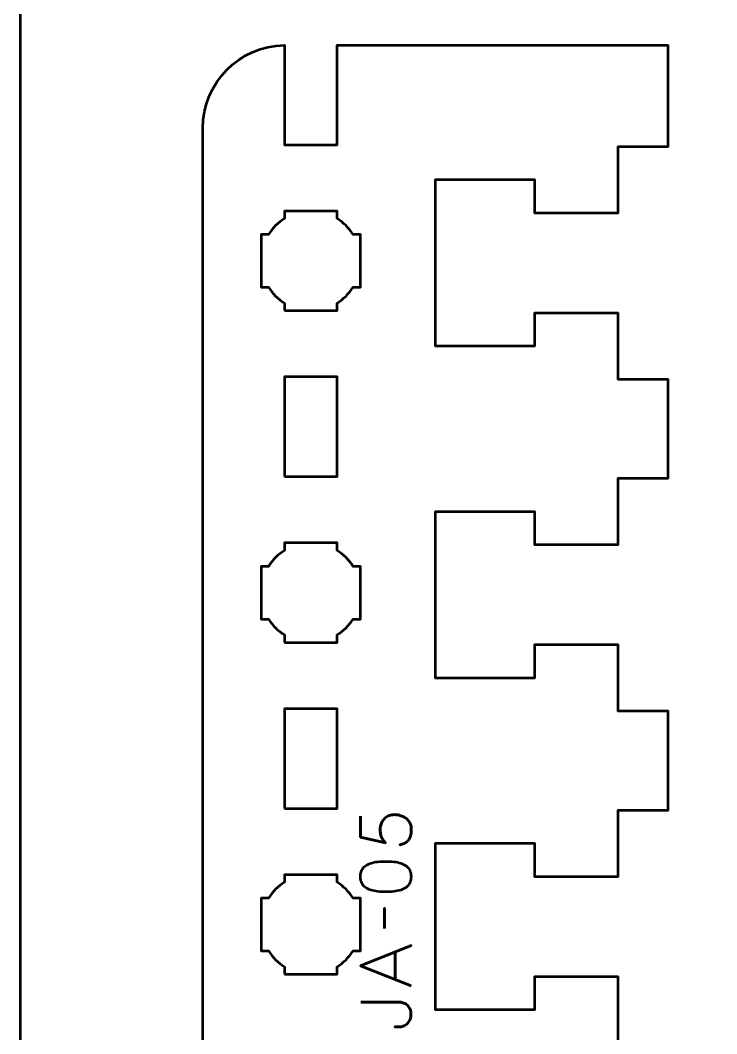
# Model space of a CAD drawing. Header units: centimetres. Extents: x -21 to 0, y -29.7 to 0.
# Drawn here: x -21 to -16.8, y -23.81 to -17.7 of the extents above; entities that cross this region are included whole.
import ezdxf

# ---------------------------------------------------------------- set-up
doc = ezdxf.new("R2010")
doc.units = ezdxf.units.CM
doc.header["$MEASUREMENT"] = 0
doc.layers.add('Layer 1', color=7, linetype='Continuous')

msp = doc.modelspace()

# ---------------------------------------------------------------- linework, layer by layer
at = {"layer": 'Layer 1', "color": 1, "lineweight": 53}
msp.add_open_spline([(-21.00003, -29.19995), (-21.00003, -29.19995), (-21.00003, -3.49992), (-21.00003, -3.49992), (-21.00003, -3.49992), (-21.00003, -3.41709), (-20.93286, -3.34992), (-20.85003, -3.34992), (-20.85003, -3.34992), (-20.7672, -3.34992), (-20.70003, -3.28275), (-20.70003, -3.19992), (-20.70003, -3.19992), (-20.70003, -3.11709), (-20.7672, -3.04992), (-20.85003, -3.04992), (-20.85003, -3.04992), (-20.93286, -3.04992), (-21.00003, -2.98275), (-21.00003, -2.89992), (-21.00003, -2.89992), (-21.00003, -2.81709), (-20.93286, -2.74992), (-20.85003, -2.74992), (-20.85003, -2.74992), (-20.7672, -2.74992), (-20.70003, -2.68275), (-20.70003, -2.59992), (-20.70003, -2.59992), (-20.70003, -2.51709), (-20.7672, -2.44992), (-20.85003, -2.44992), (-20.85003, -2.44992), (-20.93286, -2.44992), (-21.00003, -2.38275), (-21.00003, -2.29992), (-21.00003, -2.29992), (-21.00003, -2.21709), (-20.93286, -2.14992), (-20.85003, -2.14992), (-20.85003, -2.14992), (-20.7672, -2.14992), (-20.70003, -2.08275), (-20.70003, -1.99992), (-20.70003, -1.99992), (-20.70003, -1.91709), (-20.7672, -1.84992), (-20.85003, -1.84992), (-20.85003, -1.84992), (-20.93286, -1.84992), (-21.00003, -1.78275), (-21.00003, -1.69992), (-21.00003, -1.69992), (-21.00003, -1.61709), (-20.93286, -1.54992), (-20.85003, -1.54992), (-20.85003, -1.54992), (-20.7672, -1.54992), (-20.70003, -1.48275), (-20.70003, -1.39992), (-20.70003, -1.39992), (-20.70003, -1.31709), (-20.7672, -1.24992), (-20.85003, -1.24992), (-20.85003, -1.24992), (-20.93286, -1.24992), (-21.00003, -1.18275), (-21.00003, -1.09992), (-21.00003, -1.09992), (-21.00003, -1.09992), (-21.00003, -0.49992), (-21.00003, -0.49992), (-21.00003, -0.49992), (-21.00003, -0.22295), (-20.77694, 0.00004), (-20.49994, 0.00004), (-20.49994, 0.00004), (-20.49994, 0.00004), (-0.50008, 0.00004), (-0.50008, 0.00004), (-0.50008, 0.00004), (-0.22294, 0.00004), (0.00002, -0.22295), (0.00002, -0.49992), (0.00002, -0.49992), (0.00002, -0.49992), (0.00002, -29.19995), (0.00002, -29.19995), (0.00002, -29.19995), (0.00002, -29.47695), (-0.22294, -29.70004), (-0.50008, -29.70004), (-0.50008, -29.70004), (-0.50008, -29.70004), (-20.49994, -29.70004), (-20.49994, -29.70004), (-20.49994, -29.70004), (-20.77694, -29.70004), (-21.00003, -29.47695), (-21.00003, -29.19995)], degree=3, knots=[0, 0, 0, 0, 0.04, 0.04, 0.04, 0.04, 0.08, 0.08, 0.08, 0.08, 0.12, 0.12, 0.12, 0.12, 0.16, 0.16, 0.16, 0.16, 0.2, 0.2, 0.2, 0.2, 0.24, 0.24, 0.24, 0.24, 0.28, 0.28, 0.28, 0.28, 0.32, 0.32, 0.32, 0.32, 0.36, 0.36, 0.36, 0.36, 0.4, 0.4, 0.4, 0.4, 0.44, 0.44, 0.44, 0.44, 0.48, 0.48, 0.48, 0.48, 0.52, 0.52, 0.52, 0.52, 0.56, 0.56, 0.56, 0.56, 0.6, 0.6, 0.6, 0.6, 0.64, 0.64, 0.64, 0.64, 0.68, 0.68, 0.68, 0.68, 0.72, 0.72, 0.72, 0.72, 0.76, 0.76, 0.76, 0.76, 0.8, 0.8, 0.8, 0.8, 0.84, 0.84, 0.84, 0.84, 0.88, 0.88, 0.88, 0.88, 0.92, 0.92, 0.92, 0.92, 0.96, 0.96, 0.96, 0.96, 1, 1, 1, 1], dxfattribs=at)
at = {"layer": 'Layer 1', "lineweight": 53}
for points, knots in [([(-19.89999, -18.35004), (-19.89999, -18.07688), (-19.68079, -17.85482), (-19.40874, -17.85015), (-19.40874, -17.85015), (-19.40874, -17.85015), (-19.40874, -18.45004), (-19.40874, -18.45004), (-19.40874, -18.45004), (-19.40874, -18.45004), (-19.09124, -18.45004), (-19.09124, -18.45004), (-19.09124, -18.45004), (-19.09124, -18.45004), (-19.09124, -17.85004), (-19.09124, -17.85004), (-19.09124, -17.85004), (-19.09124, -17.85004), (-17.39998, -17.85004), (-17.39998, -17.85004), (-17.39998, -17.85004), (-17.39998, -17.85004), (-17.39999, -17.85004), (-17.39999, -17.85004), (-17.39999, -17.85004), (-17.39999, -17.85004), (-17.09999, -17.85004), (-17.09999, -17.85004), (-17.09999, -17.85004), (-17.09999, -17.85004), (-17.09999, -18.46254), (-17.09999, -18.46254), (-17.09999, -18.46254), (-17.09999, -18.46254), (-17.39999, -18.46254), (-17.39999, -18.46254), (-17.39999, -18.46254), (-17.39999, -18.46254), (-17.39998, -18.86254), (-17.39998, -18.86254), (-17.39998, -18.86254), (-17.39998, -18.86254), (-17.89999, -18.86254), (-17.89999, -18.86254), (-17.89999, -18.86254), (-17.89999, -18.86254), (-17.9, -18.66254), (-17.9, -18.66254), (-17.9, -18.66254), (-17.9, -18.66254), (-18.49999, -18.66254), (-18.49999, -18.66254), (-18.49999, -18.66254), (-18.49999, -19.04587), (-18.49999, -19.27921), (-18.49999, -19.66254), (-18.49999, -19.66254), (-18.49999, -19.66254), (-17.9, -19.66254), (-17.9, -19.66254), (-17.9, -19.66254), (-17.9, -19.66254), (-17.89999, -19.46254), (-17.89999, -19.46254), (-17.89999, -19.46254), (-17.89999, -19.46254), (-17.39999, -19.46254), (-17.39999, -19.46254), (-17.39999, -19.46254), (-17.39999, -19.46254), (-17.39999, -19.86254), (-17.39999, -19.86254), (-17.39999, -19.86254), (-17.39999, -19.86254), (-17.09999, -19.86254), (-17.09999, -19.86254), (-17.09999, -19.86254), (-17.09999, -19.86254), (-17.09999, -20.46254), (-17.09999, -20.46254), (-17.09999, -20.46254), (-17.09999, -20.46254), (-17.39999, -20.46254), (-17.39999, -20.46254), (-17.39999, -20.46254), (-17.39999, -20.46254), (-17.39998, -20.86254), (-17.39998, -20.86254), (-17.39998, -20.86254), (-17.39998, -20.86254), (-17.89999, -20.86254), (-17.89999, -20.86254), (-17.89999, -20.86254), (-17.89999, -20.86254), (-17.9, -20.66254), (-17.9, -20.66254), (-17.9, -20.66254), (-17.9, -20.66254), (-18.49999, -20.66254), (-18.49999, -20.66254), (-18.49999, -20.66254), (-18.49999, -21.04587), (-18.49999, -21.27921), (-18.49999, -21.66254), (-18.49999, -21.66254), (-18.49999, -21.66254), (-17.9, -21.66254), (-17.9, -21.66254), (-17.9, -21.66254), (-17.9, -21.66254), (-17.89999, -21.46254), (-17.89999, -21.46254), (-17.89999, -21.46254), (-17.89999, -21.46254), (-17.39999, -21.46254), (-17.39999, -21.46254), (-17.39999, -21.46254), (-17.39999, -21.46254), (-17.39999, -21.86254), (-17.39999, -21.86254), (-17.39999, -21.86254), (-17.39999, -21.86254), (-17.09999, -21.86254), (-17.09999, -21.86254), (-17.09999, -21.86254), (-17.09999, -21.86254), (-17.09999, -22.46254), (-17.09999, -22.46254), (-17.09999, -22.46254), (-17.09999, -22.46254), (-17.39999, -22.46254), (-17.39999, -22.46254), (-17.39999, -22.46254), (-17.39999, -22.46254), (-17.39999, -22.86254), (-17.39999, -22.86254), (-17.39999, -22.86254), (-17.39999, -22.86254), (-17.89999, -22.86254), (-17.89999, -22.86254), (-17.89999, -22.86254), (-17.89999, -22.86254), (-17.9, -22.66254), (-17.9, -22.66254), (-17.9, -22.66254), (-17.9, -22.66254), (-18.49999, -22.66254), (-18.49999, -22.66254), (-18.49999, -22.66254), (-18.49999, -23.04587), (-18.49999, -23.27921), (-18.49999, -23.66254), (-18.49999, -23.66254), (-18.49999, -23.66254), (-17.9, -23.66254), (-17.9, -23.66254), (-17.9, -23.66254), (-17.9, -23.66254), (-17.89999, -23.46254), (-17.89999, -23.46254), (-17.89999, -23.46254), (-17.89999, -23.46254), (-17.39998, -23.46254), (-17.39998, -23.46254), (-17.39998, -23.46254), (-17.39998, -23.46254), (-17.39999, -23.86254), (-17.39999, -23.86254), (-17.39999, -23.86254), (-17.39999, -23.86254), (-17.09999, -23.86254), (-17.09999, -23.86254), (-17.09999, -23.86254), (-17.09999, -23.86254), (-17.09999, -24.46254), (-17.09999, -24.46254), (-17.09999, -24.46254), (-17.09999, -24.46254), (-17.39999, -24.46254), (-17.39999, -24.46254), (-17.39999, -24.46254), (-17.39999, -24.46254), (-17.39999, -24.86254), (-17.39999, -24.86254), (-17.39999, -24.86254), (-17.39999, -24.86254), (-17.89999, -24.86254), (-17.89999, -24.86254), (-17.89999, -24.86254), (-17.89999, -24.86254), (-17.9, -24.66254), (-17.9, -24.66254), (-17.9, -24.66254), (-17.9, -24.66254), (-18.49999, -24.66254), (-18.49999, -24.66254), (-18.49999, -24.66254), (-18.49999, -25.04587), (-18.49999, -25.27921), (-18.49999, -25.66254), (-18.49999, -25.66254), (-18.49999, -25.66254), (-17.9, -25.66254), (-17.9, -25.66254), (-17.9, -25.66254), (-17.9, -25.66254), (-17.89999, -25.46254), (-17.89999, -25.46254), (-17.89999, -25.46254), (-17.89999, -25.46254), (-17.39998, -25.46254), (-17.39998, -25.46254), (-17.39998, -25.46254), (-17.39998, -25.46254), (-17.39999, -25.86254), (-17.39999, -25.86254), (-17.39999, -25.86254), (-17.39999, -25.86254), (-17.09999, -25.86254), (-17.09999, -25.86254), (-17.09999, -25.86254), (-17.09999, -25.86254), (-17.09999, -26.46254), (-17.09999, -26.46254), (-17.09999, -26.46254), (-17.09999, -26.46254), (-17.39999, -26.46254), (-17.39999, -26.46254), (-17.39999, -26.46254), (-17.39999, -26.46254), (-17.39999, -26.86254), (-17.39999, -26.86254), (-17.39999, -26.86254), (-17.39999, -26.86254), (-17.89999, -26.86254), (-17.89999, -26.86254), (-17.89999, -26.86254), (-17.89999, -26.86254), (-17.9, -26.66254), (-17.9, -26.66254), (-17.9, -26.66254), (-17.9, -26.66254), (-18.49999, -26.66254), (-18.49999, -26.66254), (-18.49999, -26.66254), (-18.49999, -27.04587), (-18.49999, -27.27921), (-18.49999, -27.66254), (-18.49999, -27.66254), (-18.49999, -27.66254), (-17.9, -27.66254), (-17.9, -27.66254), (-17.9, -27.66254), (-17.9, -27.66254), (-17.89999, -27.46254), (-17.89999, -27.46254), (-17.89999, -27.46254), (-17.89999, -27.46254), (-17.39998, -27.46254), (-17.39998, -27.46254), (-17.39998, -27.46254), (-17.39998, -27.46254), (-17.39999, -27.86254), (-17.39999, -27.86254), (-17.39999, -27.86254), (-17.39999, -27.86254), (-17.09999, -27.86254), (-17.09999, -27.86254), (-17.09999, -27.86254), (-17.09999, -27.86254), (-17.09999, -28.43754), (-17.09999, -28.43754), (-17.09999, -28.43754), (-17.09999, -28.43754), (-19.09124, -28.44811), (-19.09124, -28.44811), (-19.09124, -28.44811), (-19.09124, -28.44811), (-19.09124, -27.85004), (-19.09124, -27.85004), (-19.09124, -27.85004), (-19.09124, -27.85004), (-19.40874, -27.85004), (-19.40874, -27.85004), (-19.40874, -27.85004), (-19.40874, -27.85004), (-19.40874, -28.44993), (-19.40874, -28.44993), (-19.40874, -28.44993), (-19.68079, -28.44526), (-19.89999, -28.2232), (-19.89999, -27.95004)], [0, 0, 0, 0, 0.0136986, 0.0136986, 0.0136986, 0.0136986, 0.0273973, 0.0273973, 0.0273973, 0.0273973, 0.0410959, 0.0410959, 0.0410959, 0.0410959, 0.0547945, 0.0547945, 0.0547945, 0.0547945, 0.0684932, 0.0684932, 0.0684932, 0.0684932, 0.0821918, 0.0821918, 0.0821918, 0.0821918, 0.0958904, 0.0958904, 0.0958904, 0.0958904, 0.109589, 0.109589, 0.109589, 0.109589, 0.1232877, 0.1232877, 0.1232877, 0.1232877, 0.1369863, 0.1369863, 0.1369863, 0.1369863, 0.1506849, 0.1506849, 0.1506849, 0.1506849, 0.1643836, 0.1643836, 0.1643836, 0.1643836, 0.1780822, 0.1780822, 0.1780822, 0.1780822, 0.1917808, 0.1917808, 0.1917808, 0.1917808, 0.2054795, 0.2054795, 0.2054795, 0.2054795, 0.2191781, 0.2191781, 0.2191781, 0.2191781, 0.2328767, 0.2328767, 0.2328767, 0.2328767, 0.2465753, 0.2465753, 0.2465753, 0.2465753, 0.260274, 0.260274, 0.260274, 0.260274, 0.2739726, 0.2739726, 0.2739726, 0.2739726, 0.2876712, 0.2876712, 0.2876712, 0.2876712, 0.3013699, 0.3013699, 0.3013699, 0.3013699, 0.3150685, 0.3150685, 0.3150685, 0.3150685, 0.3287671, 0.3287671, 0.3287671, 0.3287671, 0.3424658, 0.3424658, 0.3424658, 0.3424658, 0.3561644, 0.3561644, 0.3561644, 0.3561644, 0.369863, 0.369863, 0.369863, 0.369863, 0.3835616, 0.3835616, 0.3835616, 0.3835616, 0.3972603, 0.3972603, 0.3972603, 0.3972603, 0.4109589, 0.4109589, 0.4109589, 0.4109589, 0.4246575, 0.4246575, 0.4246575, 0.4246575, 0.4383562, 0.4383562, 0.4383562, 0.4383562, 0.4520548, 0.4520548, 0.4520548, 0.4520548, 0.4657534, 0.4657534, 0.4657534, 0.4657534, 0.4794521, 0.4794521, 0.4794521, 0.4794521, 0.4931507, 0.4931507, 0.4931507, 0.4931507, 0.5068493, 0.5068493, 0.5068493, 0.5068493, 0.5205479, 0.5205479, 0.5205479, 0.5205479, 0.5342466, 0.5342466, 0.5342466, 0.5342466, 0.5479452, 0.5479452, 0.5479452, 0.5479452, 0.5616438, 0.5616438, 0.5616438, 0.5616438, 0.5753425, 0.5753425, 0.5753425, 0.5753425, 0.5890411, 0.5890411, 0.5890411, 0.5890411, 0.6027397, 0.6027397, 0.6027397, 0.6027397, 0.6164384, 0.6164384, 0.6164384, 0.6164384, 0.630137, 0.630137, 0.630137, 0.630137, 0.6438356, 0.6438356, 0.6438356, 0.6438356, 0.6575342, 0.6575342, 0.6575342, 0.6575342, 0.6712329, 0.6712329, 0.6712329, 0.6712329, 0.6849315, 0.6849315, 0.6849315, 0.6849315, 0.6986301, 0.6986301, 0.6986301, 0.6986301, 0.7123288, 0.7123288, 0.7123288, 0.7123288, 0.7260274, 0.7260274, 0.7260274, 0.7260274, 0.739726, 0.739726, 0.739726, 0.739726, 0.7534247, 0.7534247, 0.7534247, 0.7534247, 0.7671233, 0.7671233, 0.7671233, 0.7671233, 0.7808219, 0.7808219, 0.7808219, 0.7808219, 0.7945205, 0.7945205, 0.7945205, 0.7945205, 0.8082192, 0.8082192, 0.8082192, 0.8082192, 0.8219178, 0.8219178, 0.8219178, 0.8219178, 0.8356164, 0.8356164, 0.8356164, 0.8356164, 0.8493151, 0.8493151, 0.8493151, 0.8493151, 0.8630137, 0.8630137, 0.8630137, 0.8630137, 0.8767123, 0.8767123, 0.8767123, 0.8767123, 0.890411, 0.890411, 0.890411, 0.890411, 0.9041096, 0.9041096, 0.9041096, 0.9041096, 0.9178082, 0.9178082, 0.9178082, 0.9178082, 0.9315068, 0.9315068, 0.9315068, 0.9315068, 0.9452055, 0.9452055, 0.9452055, 0.9452055, 0.9589041, 0.9589041, 0.9589041, 0.9589041, 0.9726027, 0.9726027, 0.9726027, 0.9726027, 0.9863014, 0.9863014, 0.9863014, 0.9863014, 1, 1, 1, 1]), ([(-19.40874, -19.45004), (-19.40874, -19.45004), (-19.40874, -19.4046), (-19.40874, -19.4046), (-19.40874, -19.4046), (-19.4475, -19.38037), (-19.48032, -19.34754), (-19.50455, -19.30879), (-19.50455, -19.30879), (-19.50455, -19.30879), (-19.54999, -19.30879), (-19.54999, -19.30879), (-19.54999, -19.30879), (-19.54999, -19.30879), (-19.54999, -19.15004), (-19.54999, -19.15004), (-19.54999, -19.15004), (-19.54999, -19.15004), (-19.54999, -18.99129), (-19.54999, -18.99129), (-19.54999, -18.99129), (-19.54999, -18.99129), (-19.50455, -18.99129), (-19.50455, -18.99129), (-19.50455, -18.99129), (-19.48032, -18.95254), (-19.4475, -18.91971), (-19.40874, -18.89548), (-19.40874, -18.89548), (-19.40874, -18.89548), (-19.40874, -18.85004), (-19.40874, -18.85004), (-19.40874, -18.85004), (-19.40874, -18.85004), (-19.24999, -18.85004), (-19.24999, -18.85004), (-19.24999, -18.85004), (-19.24999, -18.85004), (-19.09124, -18.85004), (-19.09124, -18.85004), (-19.09124, -18.85004), (-19.09124, -18.85004), (-19.09124, -18.89548), (-19.09124, -18.89548), (-19.09124, -18.89548), (-19.05248, -18.91971), (-19.01966, -18.95254), (-18.99543, -18.99129), (-18.99543, -18.99129), (-18.99543, -18.99129), (-18.94999, -18.99129), (-18.94999, -18.99129), (-18.94999, -18.99129), (-18.94999, -18.99129), (-18.94999, -19.15004), (-18.94999, -19.15004), (-18.94999, -19.15004), (-18.94999, -19.15004), (-18.94999, -19.30879), (-18.94999, -19.30879), (-18.94999, -19.30879), (-18.94999, -19.30879), (-18.99543, -19.30879), (-18.99543, -19.30879), (-18.99543, -19.30879), (-19.01966, -19.34754), (-19.05248, -19.38037), (-19.09124, -19.4046), (-19.09124, -19.4046), (-19.09124, -19.4046), (-19.09124, -19.45004), (-19.09124, -19.45004), (-19.09124, -19.45004), (-19.09124, -19.45004), (-19.24999, -19.45004), (-19.24999, -19.45004), (-19.24999, -19.45004), (-19.24999, -19.45004), (-19.40874, -19.45004), (-19.40874, -19.45004)], [0, 0, 0, 0, 0.05, 0.05, 0.05, 0.05, 0.1, 0.1, 0.1, 0.1, 0.15, 0.15, 0.15, 0.15, 0.2, 0.2, 0.2, 0.2, 0.25, 0.25, 0.25, 0.25, 0.3, 0.3, 0.3, 0.3, 0.35, 0.35, 0.35, 0.35, 0.4, 0.4, 0.4, 0.4, 0.45, 0.45, 0.45, 0.45, 0.5, 0.5, 0.5, 0.5, 0.55, 0.55, 0.55, 0.55, 0.6, 0.6, 0.6, 0.6, 0.65, 0.65, 0.65, 0.65, 0.7, 0.7, 0.7, 0.7, 0.75, 0.75, 0.75, 0.75, 0.8, 0.8, 0.8, 0.8, 0.85, 0.85, 0.85, 0.85, 0.9, 0.9, 0.9, 0.9, 0.95, 0.95, 0.95, 0.95, 1, 1, 1, 1]), ([(-19.40874, -20.45004), (-19.40874, -20.45004), (-19.40874, -19.85004), (-19.40874, -19.85004), (-19.40874, -19.85004), (-19.40874, -19.85004), (-19.09124, -19.85004), (-19.09124, -19.85004), (-19.09124, -19.85004), (-19.09124, -19.85004), (-19.09124, -20.45004), (-19.09124, -20.45004), (-19.09124, -20.45004), (-19.09124, -20.45004), (-19.40874, -20.45004), (-19.40874, -20.45004)], [0, 0, 0, 0, 0.25, 0.25, 0.25, 0.25, 0.5, 0.5, 0.5, 0.5, 0.75, 0.75, 0.75, 0.75, 1, 1, 1, 1]), ([(-19.40874, -21.45004), (-19.40874, -21.45004), (-19.40874, -21.4046), (-19.40874, -21.4046), (-19.40874, -21.4046), (-19.4475, -21.38037), (-19.48032, -21.34754), (-19.50455, -21.30879), (-19.50455, -21.30879), (-19.50455, -21.30879), (-19.54999, -21.30879), (-19.54999, -21.30879), (-19.54999, -21.30879), (-19.54999, -21.30879), (-19.54999, -21.15004), (-19.54999, -21.15004), (-19.54999, -21.15004), (-19.54999, -21.15004), (-19.54999, -20.99129), (-19.54999, -20.99129), (-19.54999, -20.99129), (-19.54999, -20.99129), (-19.50455, -20.99129), (-19.50455, -20.99129), (-19.50455, -20.99129), (-19.48032, -20.95254), (-19.4475, -20.91971), (-19.40874, -20.89548), (-19.40874, -20.89548), (-19.40874, -20.89548), (-19.40874, -20.85004), (-19.40874, -20.85004), (-19.40874, -20.85004), (-19.40874, -20.85004), (-19.24999, -20.85004), (-19.24999, -20.85004), (-19.24999, -20.85004), (-19.24999, -20.85004), (-19.09124, -20.85004), (-19.09124, -20.85004), (-19.09124, -20.85004), (-19.09124, -20.85004), (-19.09124, -20.89548), (-19.09124, -20.89548), (-19.09124, -20.89548), (-19.05248, -20.91971), (-19.01966, -20.95254), (-18.99543, -20.99129), (-18.99543, -20.99129), (-18.99543, -20.99129), (-18.94999, -20.99129), (-18.94999, -20.99129), (-18.94999, -20.99129), (-18.94999, -20.99129), (-18.94999, -21.15004), (-18.94999, -21.15004), (-18.94999, -21.15004), (-18.94999, -21.15004), (-18.94999, -21.30879), (-18.94999, -21.30879), (-18.94999, -21.30879), (-18.94999, -21.30879), (-18.99543, -21.30879), (-18.99543, -21.30879), (-18.99543, -21.30879), (-19.01966, -21.34754), (-19.05248, -21.38037), (-19.09124, -21.4046), (-19.09124, -21.4046), (-19.09124, -21.4046), (-19.09124, -21.45004), (-19.09124, -21.45004), (-19.09124, -21.45004), (-19.09124, -21.45004), (-19.24999, -21.45004), (-19.24999, -21.45004), (-19.24999, -21.45004), (-19.24999, -21.45004), (-19.40874, -21.45004), (-19.40874, -21.45004)], [0, 0, 0, 0, 0.05, 0.05, 0.05, 0.05, 0.1, 0.1, 0.1, 0.1, 0.15, 0.15, 0.15, 0.15, 0.2, 0.2, 0.2, 0.2, 0.25, 0.25, 0.25, 0.25, 0.3, 0.3, 0.3, 0.3, 0.35, 0.35, 0.35, 0.35, 0.4, 0.4, 0.4, 0.4, 0.45, 0.45, 0.45, 0.45, 0.5, 0.5, 0.5, 0.5, 0.55, 0.55, 0.55, 0.55, 0.6, 0.6, 0.6, 0.6, 0.65, 0.65, 0.65, 0.65, 0.7, 0.7, 0.7, 0.7, 0.75, 0.75, 0.75, 0.75, 0.8, 0.8, 0.8, 0.8, 0.85, 0.85, 0.85, 0.85, 0.9, 0.9, 0.9, 0.9, 0.95, 0.95, 0.95, 0.95, 1, 1, 1, 1]), ([(-19.40874, -22.45004), (-19.40874, -22.45004), (-19.40874, -21.85004), (-19.40874, -21.85004), (-19.40874, -21.85004), (-19.40874, -21.85004), (-19.09124, -21.85004), (-19.09124, -21.85004), (-19.09124, -21.85004), (-19.09124, -21.85004), (-19.09124, -22.45004), (-19.09124, -22.45004), (-19.09124, -22.45004), (-19.09124, -22.45004), (-19.40874, -22.45004), (-19.40874, -22.45004)], [0, 0, 0, 0, 0.25, 0.25, 0.25, 0.25, 0.5, 0.5, 0.5, 0.5, 0.75, 0.75, 0.75, 0.75, 1, 1, 1, 1]), ([(-19.40874, -23.45004), (-19.40874, -23.45004), (-19.40874, -23.4046), (-19.40874, -23.4046), (-19.40874, -23.4046), (-19.4475, -23.38037), (-19.48032, -23.34754), (-19.50455, -23.30879), (-19.50455, -23.30879), (-19.50455, -23.30879), (-19.54999, -23.30879), (-19.54999, -23.30879), (-19.54999, -23.30879), (-19.54999, -23.30879), (-19.54999, -23.15004), (-19.54999, -23.15004), (-19.54999, -23.15004), (-19.54999, -23.15004), (-19.54999, -22.99129), (-19.54999, -22.99129), (-19.54999, -22.99129), (-19.54999, -22.99129), (-19.50455, -22.99129), (-19.50455, -22.99129), (-19.50455, -22.99129), (-19.48032, -22.95254), (-19.4475, -22.91971), (-19.40874, -22.89548), (-19.40874, -22.89548), (-19.40874, -22.89548), (-19.40874, -22.85004), (-19.40874, -22.85004), (-19.40874, -22.85004), (-19.40874, -22.85004), (-19.24999, -22.85004), (-19.24999, -22.85004), (-19.24999, -22.85004), (-19.24999, -22.85004), (-19.09124, -22.85004), (-19.09124, -22.85004), (-19.09124, -22.85004), (-19.09124, -22.85004), (-19.09124, -22.89548), (-19.09124, -22.89548), (-19.09124, -22.89548), (-19.05248, -22.91971), (-19.01966, -22.95254), (-18.99543, -22.99129), (-18.99543, -22.99129), (-18.99543, -22.99129), (-18.94999, -22.99129), (-18.94999, -22.99129), (-18.94999, -22.99129), (-18.94999, -22.99129), (-18.94999, -23.15004), (-18.94999, -23.15004), (-18.94999, -23.15004), (-18.94999, -23.15004), (-18.94999, -23.30879), (-18.94999, -23.30879), (-18.94999, -23.30879), (-18.94999, -23.30879), (-18.99543, -23.30879), (-18.99543, -23.30879), (-18.99543, -23.30879), (-19.01966, -23.34754), (-19.05248, -23.38037), (-19.09124, -23.4046), (-19.09124, -23.4046), (-19.09124, -23.4046), (-19.09124, -23.45004), (-19.09124, -23.45004), (-19.09124, -23.45004), (-19.09124, -23.45004), (-19.24999, -23.45004), (-19.24999, -23.45004), (-19.24999, -23.45004), (-19.24999, -23.45004), (-19.40874, -23.45004), (-19.40874, -23.45004)], [0, 0, 0, 0, 0.05, 0.05, 0.05, 0.05, 0.1, 0.1, 0.1, 0.1, 0.15, 0.15, 0.15, 0.15, 0.2, 0.2, 0.2, 0.2, 0.25, 0.25, 0.25, 0.25, 0.3, 0.3, 0.3, 0.3, 0.35, 0.35, 0.35, 0.35, 0.4, 0.4, 0.4, 0.4, 0.45, 0.45, 0.45, 0.45, 0.5, 0.5, 0.5, 0.5, 0.55, 0.55, 0.55, 0.55, 0.6, 0.6, 0.6, 0.6, 0.65, 0.65, 0.65, 0.65, 0.7, 0.7, 0.7, 0.7, 0.75, 0.75, 0.75, 0.75, 0.8, 0.8, 0.8, 0.8, 0.85, 0.85, 0.85, 0.85, 0.9, 0.9, 0.9, 0.9, 0.95, 0.95, 0.95, 0.95, 1, 1, 1, 1])]:
    msp.add_open_spline(points, degree=3, knots=knots, dxfattribs=at)
at = {"layer": 'Layer 1', "color": 3, "lineweight": 53}
msp.add_open_spline([(-19.89999, -27.95004), (-19.89999, -27.95004), (-19.89999, -18.35004), (-19.89999, -18.35004)], degree=3, dxfattribs=at)
at = {"layer": 'Layer 1', "color": 5, "lineweight": 53}
for points, knots in [([(-18.95133, -22.49748), (-18.95133, -22.49748), (-18.95133, -22.62448), (-18.95133, -22.62448), (-18.95133, -22.62448), (-18.95133, -22.62448), (-18.79978, -22.65835), (-18.79978, -22.65835), (-18.79978, -22.65835), (-18.80486, -22.65242), (-18.80944, -22.64678), (-18.81347, -22.64134), (-18.81347, -22.64134), (-18.81749, -22.63598), (-18.82087, -22.63034), (-18.8237, -22.62434), (-18.8237, -22.62434), (-18.82652, -22.61841), (-18.82864, -22.61164), (-18.83012, -22.60402), (-18.83012, -22.60402), (-18.8316, -22.59647), (-18.83238, -22.58744), (-18.83238, -22.57707), (-18.83238, -22.57707), (-18.83238, -22.5686), (-18.83125, -22.56013), (-18.82892, -22.55167), (-18.82892, -22.55167), (-18.82666, -22.5432), (-18.8232, -22.53516), (-18.81862, -22.52754), (-18.81862, -22.52754), (-18.81396, -22.51985), (-18.80817, -22.51307), (-18.80119, -22.50715), (-18.80119, -22.50715), (-18.7942, -22.50115), (-18.78602, -22.49642), (-18.77664, -22.49304), (-18.77664, -22.49304), (-18.76725, -22.48958), (-18.7566, -22.48782), (-18.74475, -22.48775), (-18.74475, -22.48775), (-18.74037, -22.48767), (-18.73487, -22.48817), (-18.72838, -22.48916), (-18.72838, -22.48916), (-18.72189, -22.49007), (-18.71483, -22.49177), (-18.70735, -22.49417), (-18.70735, -22.49417), (-18.69987, -22.49656), (-18.69246, -22.49995), (-18.68513, -22.50425), (-18.68513, -22.50425), (-18.67779, -22.50856), (-18.67109, -22.51406), (-18.66502, -22.52069), (-18.66502, -22.52069), (-18.65895, -22.52733), (-18.65408, -22.53537), (-18.65041, -22.54475), (-18.65041, -22.54475), (-18.64682, -22.55421), (-18.64491, -22.56529), (-18.64484, -22.57791), (-18.64484, -22.57791), (-18.64491, -22.59301), (-18.64653, -22.60571), (-18.64957, -22.61601), (-18.64957, -22.61601), (-18.65267, -22.62632), (-18.65669, -22.63471), (-18.66177, -22.6412), (-18.66177, -22.6412), (-18.66685, -22.64776), (-18.67243, -22.65284), (-18.67849, -22.65651), (-18.67849, -22.65651), (-18.68456, -22.66018), (-18.69063, -22.66293), (-18.6967, -22.66477), (-18.6967, -22.66477), (-18.70277, -22.6666), (-18.70834, -22.66801), (-18.71342, -22.66893), (-18.71342, -22.66893), (-18.70834, -22.66801), (-18.70277, -22.6666), (-18.6967, -22.66477), (-18.6967, -22.66477), (-18.69063, -22.66293), (-18.68456, -22.66018), (-18.67849, -22.65651), (-18.67849, -22.65651), (-18.67243, -22.65284), (-18.66685, -22.64776), (-18.66177, -22.6412), (-18.66177, -22.6412), (-18.65669, -22.63471), (-18.65267, -22.62632), (-18.64957, -22.61601), (-18.64957, -22.61601), (-18.64653, -22.60571), (-18.64491, -22.59301), (-18.64484, -22.57791), (-18.64484, -22.57791), (-18.64491, -22.56529), (-18.64682, -22.55421), (-18.65041, -22.54475), (-18.65041, -22.54475), (-18.65408, -22.53537), (-18.65895, -22.52733), (-18.66502, -22.52069), (-18.66502, -22.52069), (-18.67109, -22.51406), (-18.67779, -22.50856), (-18.68513, -22.50425), (-18.68513, -22.50425), (-18.69246, -22.49995), (-18.69987, -22.49656), (-18.70735, -22.49417), (-18.70735, -22.49417), (-18.71483, -22.49177), (-18.72189, -22.49007), (-18.72838, -22.48916), (-18.72838, -22.48916), (-18.73487, -22.48817), (-18.74037, -22.48767), (-18.74475, -22.48775), (-18.74475, -22.48775), (-18.7566, -22.48782), (-18.76725, -22.48958), (-18.77664, -22.49304), (-18.77664, -22.49304), (-18.78602, -22.49642), (-18.7942, -22.50115), (-18.80119, -22.50715), (-18.80119, -22.50715), (-18.80817, -22.51307), (-18.81396, -22.51985), (-18.81862, -22.52754), (-18.81862, -22.52754), (-18.8232, -22.53516), (-18.82666, -22.5432), (-18.82892, -22.55167), (-18.82892, -22.55167), (-18.83125, -22.56013), (-18.83238, -22.5686), (-18.83238, -22.57707), (-18.83238, -22.57707), (-18.83238, -22.58744), (-18.8316, -22.59647), (-18.83012, -22.60402), (-18.83012, -22.60402), (-18.82864, -22.61164), (-18.82652, -22.61841), (-18.8237, -22.62434), (-18.8237, -22.62434), (-18.82087, -22.63034), (-18.81749, -22.63598), (-18.81347, -22.64134), (-18.81347, -22.64134), (-18.80944, -22.64678), (-18.80486, -22.65242), (-18.79978, -22.65835), (-18.79978, -22.65835), (-18.79978, -22.65835), (-18.95133, -22.62448), (-18.95133, -22.62448), (-18.95133, -22.62448), (-18.95133, -22.62448), (-18.95133, -22.49748), (-18.95133, -22.49748)], [0, 0, 0, 0, 0.0227273, 0.0227273, 0.0227273, 0.0227273, 0.0454545, 0.0454545, 0.0454545, 0.0454545, 0.0681818, 0.0681818, 0.0681818, 0.0681818, 0.0909091, 0.0909091, 0.0909091, 0.0909091, 0.1136364, 0.1136364, 0.1136364, 0.1136364, 0.1363636, 0.1363636, 0.1363636, 0.1363636, 0.1590909, 0.1590909, 0.1590909, 0.1590909, 0.1818182, 0.1818182, 0.1818182, 0.1818182, 0.2045455, 0.2045455, 0.2045455, 0.2045455, 0.2272727, 0.2272727, 0.2272727, 0.2272727, 0.25, 0.25, 0.25, 0.25, 0.2727273, 0.2727273, 0.2727273, 0.2727273, 0.2954545, 0.2954545, 0.2954545, 0.2954545, 0.3181818, 0.3181818, 0.3181818, 0.3181818, 0.3409091, 0.3409091, 0.3409091, 0.3409091, 0.3636364, 0.3636364, 0.3636364, 0.3636364, 0.3863636, 0.3863636, 0.3863636, 0.3863636, 0.4090909, 0.4090909, 0.4090909, 0.4090909, 0.4318182, 0.4318182, 0.4318182, 0.4318182, 0.4545455, 0.4545455, 0.4545455, 0.4545455, 0.4772727, 0.4772727, 0.4772727, 0.4772727, 0.5, 0.5, 0.5, 0.5, 0.5227273, 0.5227273, 0.5227273, 0.5227273, 0.5454545, 0.5454545, 0.5454545, 0.5454545, 0.5681818, 0.5681818, 0.5681818, 0.5681818, 0.5909091, 0.5909091, 0.5909091, 0.5909091, 0.6136364, 0.6136364, 0.6136364, 0.6136364, 0.6363636, 0.6363636, 0.6363636, 0.6363636, 0.6590909, 0.6590909, 0.6590909, 0.6590909, 0.6818182, 0.6818182, 0.6818182, 0.6818182, 0.7045455, 0.7045455, 0.7045455, 0.7045455, 0.7272727, 0.7272727, 0.7272727, 0.7272727, 0.75, 0.75, 0.75, 0.75, 0.7727273, 0.7727273, 0.7727273, 0.7727273, 0.7954545, 0.7954545, 0.7954545, 0.7954545, 0.8181818, 0.8181818, 0.8181818, 0.8181818, 0.8409091, 0.8409091, 0.8409091, 0.8409091, 0.8636364, 0.8636364, 0.8636364, 0.8636364, 0.8863636, 0.8863636, 0.8863636, 0.8863636, 0.9090909, 0.9090909, 0.9090909, 0.9090909, 0.9318182, 0.9318182, 0.9318182, 0.9318182, 0.9545455, 0.9545455, 0.9545455, 0.9545455, 0.9772727, 0.9772727, 0.9772727, 0.9772727, 1, 1, 1, 1]), ([(-18.64611, -22.86154), (-18.64618, -22.84673), (-18.64879, -22.83396), (-18.65387, -22.8233), (-18.65387, -22.8233), (-18.65895, -22.81272), (-18.66622, -22.8039), (-18.67546, -22.79685), (-18.67546, -22.79685), (-18.68477, -22.78986), (-18.69578, -22.78436), (-18.70848, -22.78027), (-18.70848, -22.78027), (-18.72118, -22.77624), (-18.73508, -22.77335), (-18.75032, -22.77173), (-18.75032, -22.77173), (-18.76556, -22.77003), (-18.78158, -22.76919), (-18.79851, -22.76926), (-18.79851, -22.76926), (-18.81537, -22.76919), (-18.83139, -22.77003), (-18.84656, -22.77173), (-18.84656, -22.77173), (-18.86173, -22.77335), (-18.8757, -22.77624), (-18.8884, -22.78027), (-18.8884, -22.78027), (-18.90103, -22.78436), (-18.91203, -22.78986), (-18.92142, -22.79685), (-18.92142, -22.79685), (-18.93073, -22.8039), (-18.938, -22.81272), (-18.94308, -22.8233), (-18.94308, -22.8233), (-18.94823, -22.83396), (-18.95084, -22.84673), (-18.95091, -22.86154), (-18.95091, -22.86154), (-18.95084, -22.87636), (-18.94823, -22.88913), (-18.94308, -22.89979), (-18.94308, -22.89979), (-18.938, -22.91037), (-18.93073, -22.91919), (-18.92142, -22.92624), (-18.92142, -22.92624), (-18.91203, -22.93323), (-18.90103, -22.93873), (-18.8884, -22.94282), (-18.8884, -22.94282), (-18.8757, -22.94685), (-18.86173, -22.94974), (-18.84656, -22.95136), (-18.84656, -22.95136), (-18.83139, -22.95305), (-18.81537, -22.9539), (-18.79851, -22.95383), (-18.79851, -22.95383), (-18.78158, -22.9539), (-18.76556, -22.95305), (-18.75032, -22.95136), (-18.75032, -22.95136), (-18.73508, -22.94974), (-18.72118, -22.94685), (-18.70848, -22.94282), (-18.70848, -22.94282), (-18.69578, -22.93873), (-18.68477, -22.93323), (-18.67546, -22.92624), (-18.67546, -22.92624), (-18.66622, -22.91919), (-18.65895, -22.91037), (-18.65387, -22.89979), (-18.65387, -22.89979), (-18.64879, -22.88913), (-18.64618, -22.87636), (-18.64611, -22.86154)], [0, 0, 0, 0, 0.05, 0.05, 0.05, 0.05, 0.1, 0.1, 0.1, 0.1, 0.15, 0.15, 0.15, 0.15, 0.2, 0.2, 0.2, 0.2, 0.25, 0.25, 0.25, 0.25, 0.3, 0.3, 0.3, 0.3, 0.35, 0.35, 0.35, 0.35, 0.4, 0.4, 0.4, 0.4, 0.45, 0.45, 0.45, 0.45, 0.5, 0.5, 0.5, 0.5, 0.55, 0.55, 0.55, 0.55, 0.6, 0.6, 0.6, 0.6, 0.65, 0.65, 0.65, 0.65, 0.7, 0.7, 0.7, 0.7, 0.75, 0.75, 0.75, 0.75, 0.8, 0.8, 0.8, 0.8, 0.85, 0.85, 0.85, 0.85, 0.9, 0.9, 0.9, 0.9, 0.95, 0.95, 0.95, 0.95, 1, 1, 1, 1]), ([(-18.64611, -22.86154), (-18.64618, -22.84673), (-18.64879, -22.83396), (-18.65387, -22.8233), (-18.65387, -22.8233), (-18.65895, -22.81272), (-18.66622, -22.8039), (-18.67546, -22.79685), (-18.67546, -22.79685), (-18.68477, -22.78986), (-18.69578, -22.78436), (-18.70848, -22.78027), (-18.70848, -22.78027), (-18.72118, -22.77624), (-18.73508, -22.77335), (-18.75032, -22.77173), (-18.75032, -22.77173), (-18.76556, -22.77003), (-18.78158, -22.76919), (-18.79851, -22.76926), (-18.79851, -22.76926), (-18.81537, -22.76919), (-18.83139, -22.77003), (-18.84656, -22.77173), (-18.84656, -22.77173), (-18.86173, -22.77335), (-18.8757, -22.77624), (-18.8884, -22.78027), (-18.8884, -22.78027), (-18.90103, -22.78436), (-18.91203, -22.78986), (-18.92142, -22.79685), (-18.92142, -22.79685), (-18.93073, -22.8039), (-18.938, -22.81272), (-18.94308, -22.8233), (-18.94308, -22.8233), (-18.94823, -22.83396), (-18.95084, -22.84673), (-18.95091, -22.86154), (-18.95091, -22.86154), (-18.95084, -22.87636), (-18.94823, -22.88913), (-18.94308, -22.89979), (-18.94308, -22.89979), (-18.938, -22.91037), (-18.93073, -22.91919), (-18.92142, -22.92624), (-18.92142, -22.92624), (-18.91203, -22.93323), (-18.90103, -22.93873), (-18.8884, -22.94282), (-18.8884, -22.94282), (-18.8757, -22.94685), (-18.86173, -22.94974), (-18.84656, -22.95136), (-18.84656, -22.95136), (-18.83139, -22.95305), (-18.81537, -22.9539), (-18.79851, -22.95383), (-18.79851, -22.95383), (-18.78158, -22.9539), (-18.76556, -22.95305), (-18.75032, -22.95136), (-18.75032, -22.95136), (-18.73508, -22.94974), (-18.72118, -22.94685), (-18.70848, -22.94282), (-18.70848, -22.94282), (-18.69578, -22.93873), (-18.68477, -22.93323), (-18.67546, -22.92624), (-18.67546, -22.92624), (-18.66622, -22.91919), (-18.65895, -22.91037), (-18.65387, -22.89979), (-18.65387, -22.89979), (-18.64879, -22.88913), (-18.64618, -22.87636), (-18.64611, -22.86154)], [0, 0, 0, 0, 0.05, 0.05, 0.05, 0.05, 0.1, 0.1, 0.1, 0.1, 0.15, 0.15, 0.15, 0.15, 0.2, 0.2, 0.2, 0.2, 0.25, 0.25, 0.25, 0.25, 0.3, 0.3, 0.3, 0.3, 0.35, 0.35, 0.35, 0.35, 0.4, 0.4, 0.4, 0.4, 0.45, 0.45, 0.45, 0.45, 0.5, 0.5, 0.5, 0.5, 0.55, 0.55, 0.55, 0.55, 0.6, 0.6, 0.6, 0.6, 0.65, 0.65, 0.65, 0.65, 0.7, 0.7, 0.7, 0.7, 0.75, 0.75, 0.75, 0.75, 0.8, 0.8, 0.8, 0.8, 0.85, 0.85, 0.85, 0.85, 0.9, 0.9, 0.9, 0.9, 0.95, 0.95, 0.95, 0.95, 1, 1, 1, 1]), ([(-18.80571, -23.17396), (-18.80571, -23.17396), (-18.80571, -23.05077), (-18.80571, -23.05077), (-18.80571, -23.05077), (-18.80571, -23.05077), (-18.80571, -23.17396), (-18.80571, -23.17396)], [0, 0, 0, 0, 0.5, 0.5, 0.5, 0.5, 1, 1, 1, 1]), ([(-18.64611, -23.51982), (-18.64611, -23.51982), (-18.95133, -23.39875), (-18.95133, -23.39875), (-18.95133, -23.39875), (-18.95133, -23.39875), (-18.64611, -23.27725), (-18.64611, -23.27725), (-18.64611, -23.27725), (-18.64611, -23.27725), (-18.95133, -23.39875), (-18.95133, -23.39875), (-18.95133, -23.39875), (-18.95133, -23.39875), (-18.64611, -23.51982), (-18.64611, -23.51982)], [0, 0, 0, 0, 0.25, 0.25, 0.25, 0.25, 0.5, 0.5, 0.5, 0.5, 0.75, 0.75, 0.75, 0.75, 1, 1, 1, 1]), ([(-18.74221, -23.48172), (-18.74221, -23.48172), (-18.74221, -23.31578), (-18.74221, -23.31578), (-18.74221, -23.31578), (-18.74221, -23.31578), (-18.74221, -23.48172), (-18.74221, -23.48172)], [0, 0, 0, 0, 0.5, 0.5, 0.5, 0.5, 1, 1, 1, 1]), ([(-18.94964, -23.61803), (-18.94964, -23.61803), (-18.71257, -23.61845), (-18.71257, -23.61845), (-18.71257, -23.61845), (-18.70481, -23.61845), (-18.69712, -23.62008), (-18.68936, -23.62318), (-18.68936, -23.62318), (-18.68167, -23.62636), (-18.67454, -23.63101), (-18.66812, -23.63715), (-18.66812, -23.63715), (-18.66163, -23.64336), (-18.65648, -23.65091), (-18.65253, -23.65987), (-18.65253, -23.65987), (-18.64865, -23.6689), (-18.6466, -23.6792), (-18.64653, -23.69084), (-18.64653, -23.69084), (-18.64653, -23.70249), (-18.64844, -23.713), (-18.65218, -23.72231), (-18.65218, -23.72231), (-18.65599, -23.73163), (-18.66107, -23.7396), (-18.66749, -23.74616), (-18.66749, -23.74616), (-18.67391, -23.75279), (-18.68096, -23.7578), (-18.6888, -23.76133), (-18.6888, -23.76133), (-18.69663, -23.76486), (-18.70453, -23.76662), (-18.71257, -23.76662), (-18.71257, -23.76662), (-18.71257, -23.76662), (-18.7439, -23.76662), (-18.7439, -23.76662), (-18.7439, -23.76662), (-18.7439, -23.76662), (-18.71257, -23.76662), (-18.71257, -23.76662), (-18.71257, -23.76662), (-18.70453, -23.76662), (-18.69663, -23.76486), (-18.6888, -23.76133), (-18.6888, -23.76133), (-18.68096, -23.7578), (-18.67391, -23.75279), (-18.66749, -23.74616), (-18.66749, -23.74616), (-18.66107, -23.7396), (-18.65599, -23.73163), (-18.65218, -23.72231), (-18.65218, -23.72231), (-18.64844, -23.713), (-18.64653, -23.70249), (-18.64653, -23.69084), (-18.64653, -23.69084), (-18.6466, -23.6792), (-18.64865, -23.6689), (-18.65253, -23.65987), (-18.65253, -23.65987), (-18.65648, -23.65091), (-18.66163, -23.64336), (-18.66812, -23.63715), (-18.66812, -23.63715), (-18.67454, -23.63101), (-18.68167, -23.62636), (-18.68936, -23.62318), (-18.68936, -23.62318), (-18.69712, -23.62008), (-18.70481, -23.61845), (-18.71257, -23.61845), (-18.71257, -23.61845), (-18.71257, -23.61845), (-18.94964, -23.61803), (-18.94964, -23.61803)], [0, 0, 0, 0, 0.05, 0.05, 0.05, 0.05, 0.1, 0.1, 0.1, 0.1, 0.15, 0.15, 0.15, 0.15, 0.2, 0.2, 0.2, 0.2, 0.25, 0.25, 0.25, 0.25, 0.3, 0.3, 0.3, 0.3, 0.35, 0.35, 0.35, 0.35, 0.4, 0.4, 0.4, 0.4, 0.45, 0.45, 0.45, 0.45, 0.5, 0.5, 0.5, 0.5, 0.55, 0.55, 0.55, 0.55, 0.6, 0.6, 0.6, 0.6, 0.65, 0.65, 0.65, 0.65, 0.7, 0.7, 0.7, 0.7, 0.75, 0.75, 0.75, 0.75, 0.8, 0.8, 0.8, 0.8, 0.85, 0.85, 0.85, 0.85, 0.9, 0.9, 0.9, 0.9, 0.95, 0.95, 0.95, 0.95, 1, 1, 1, 1])]:
    msp.add_open_spline(points, degree=3, knots=knots, dxfattribs=at)

doc.saveas('drawing.dxf')
